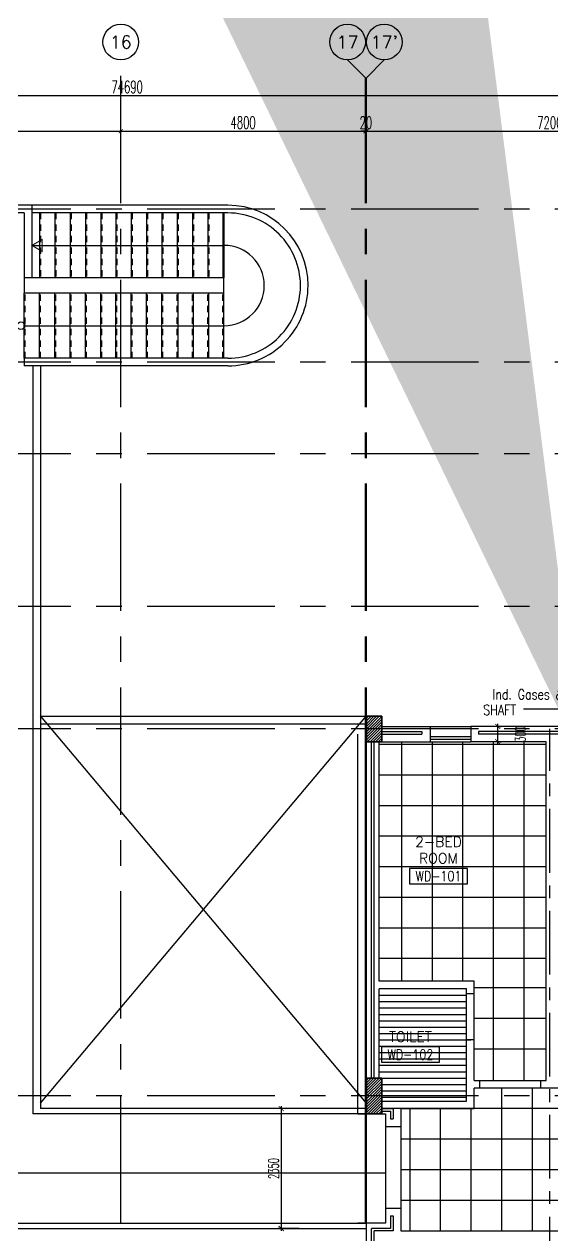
# Model space of a CAD drawing. Extents: x 88852.7 to 88945.7, y 39921.6 to 40001.1.
# Drawn here: x 88896.1 to 88906.45, y 39977.37 to 40001.13 of the extents above; entities that cross this region are included whole.
import ezdxf
from ezdxf.enums import TextEntityAlignment as Align

# ---------------------------------------------------------------- set-up
doc = ezdxf.new("R2010")
doc.units = 0
doc.header["$MEASUREMENT"] = 0
doc.header["$PDMODE"] = 34
for name, pattern in [('CENTER', [2, 1.25, -0.25, 0.25, -0.25]), ('CENTERX2', [4, 2.5, -0.5, 0.5, -0.5]), ('HIDDEN2', [0.1875, 0.125, -0.0625])]:
    doc.linetypes.add(name, pattern=pattern)
doc.layers.get('0').update_dxf_attribs({"color": 4, "linetype": 'CONTINUOUS'})
doc.layers.get('DEFPOINTS').update_dxf_attribs({"linetype": 'CONTINUOUS'})
for name, color, linetype in [('AX-CR', 2, 'CONTINUOUS'), ('AX-DIM', 4, 'CONTINUOUS'), ('AX-TXT', 2, 'CONTINUOUS'), ('AXES', 11, 'CENTERX2'), ('AXES1', 11, 'CENTER'), ('CEILING', 4, 'CONTINUOUS'), ('COL', 2, 'CONTINUOUS'), ('DIM', 4, 'CONTINUOUS'), ('HAT', 11, 'CONTINUOUS'), ('INSUL', 4, 'CONTINUOUS'), ('RM-BOX', 11, 'CONTINUOUS'), ('RM-NAME', 11, 'CONTINUOUS'), ('RM-NO', 11, 'CONTINUOUS'), ('ROOF', 7, 'CONTINUOUS'), ('SHAFT', 4, 'CONTINUOUS'), ('STR', 5, 'CONTINUOUS'), ('WALL', 2, 'CONTINUOUS'), ('WIN', 3, 'CONTINUOUS')]:
    doc.layers.add(name, color=color, linetype=linetype)
doc.styles.add('ROMANS', font='ROMANS.shx', dxfattribs={"width": 0.6})
doc.styles.add('SIMPLEX', font='simplex.shx', dxfattribs={"width": 0.8})
doc.dimstyles.new('DIM-OUT', dxfattribs={"dimscale": 0, "dimtxt": 0.24, "dimasz": 0.08, "dimexe": 0.02, "dimexo": 0.02, "dimgap": 0.05, "dimtad": 1, "dimdec": 0, "dimlfac": 1000, "dimzin": 0, "dimtxsty": 'ROMANS', "dimblk1": 'ARCHTICK', "dimblk2": 'ARCHTICK', "dimsah": 1, "dimcen": 0.01, "dimdle": 0.08, "dimclrd": 4, "dimclre": 4, "dimclrt": 2, "dimazin": 3, "dimtp": 2, "dimtm": 2, "dimtfac": 0.114286, "dimtdec": 0, "dimtix": 1, "dimtmove": 0, "dimatfit": 3, "dimtolj": 1, "dimtzin": 0})
doc.dimstyles.new('DIM7', dxfattribs={"dimtxt": 0.24, "dimasz": 0.08, "dimexe": 0.07, "dimexo": 0.05, "dimgap": 0.07, "dimtad": 1, "dimzin": 0, "dimtxsty": 'SIMPLEX', "dimblk": 'ARCHTICK', "dimcen": 0.05, "dimdle": 0.05, "dimclrd": 4, "dimclre": 4, "dimclrt": 2, "dimazin": 3, "dimtp": 2, "dimtm": 2, "dimtfac": 0.114286, "dimtix": 1, "dimtmove": 0, "dimatfit": 3, "dimtolj": 1, "dimtzin": 0})
doc.dimstyles.new('STANDARD_IN', dxfattribs={"dimtxt": 0.2, "dimasz": 0.1, "dimexe": 0.07, "dimexo": 0.07, "dimgap": 0.05, "dimtad": 1, "dimdec": 0, "dimlfac": 1000, "dimzin": 0, "dimtxsty": 'ROMANS', "dimblk": 'ARCHTICK', "dimcen": 0.05, "dimdle": 0.05, "dimclrd": 4, "dimclre": 4, "dimclrt": 2, "dimazin": 3, "dimtfac": 1, "dimtdec": 0, "dimtmove": 0, "dimatfit": 3, "dimtolj": 1, "dimtzin": 0})

# ---------------------------------------------------------------- blocks, each defined once
blk = doc.blocks.new('_ARCHTICK')
at = {"color": 0, "linetype": 'BYBLOCK', "const_width": 0.15}
blk.add_lwpolyline([(-0.5, -0.5), (0.5, 0.5)], dxfattribs=at)
blk = doc.blocks.new('*D379')
at = {"layer": 'AX-DIM', "color": 4}
for p, q in [((88860.77, 39995.09), (88860.77, 39999.748)), ((88935.46, 39987.57), (88935.46, 39999.748)), ((88860.69, 39999.728), (88935.54, 39999.728))]:
    blk.add_line(p, q, dxfattribs=at)
at = {"layer": 'DEFPOINTS', "color": 0}
for p in [(88935.46, 39999.728), (88860.77, 39995.07), (88935.46, 39987.55)]:
    blk.add_point(p, dxfattribs=at)
at = {"layer": 'AX-DIM', "color": 4, "xscale": 0.08, "yscale": 0.08, "zscale": 0.08, "rotation": 180}
blk.add_blockref('_ARCHTICK', (88860.77, 39999.728), dxfattribs=at)
at = {"layer": 'AX-DIM', "color": 4, "xscale": 0.08, "yscale": 0.08, "zscale": 0.08}
blk.add_blockref('_ARCHTICK', (88935.46, 39999.728), dxfattribs=at)
at = {"layer": 'AX-DIM', "color": 2, "insert": (88898.115, 39999.898), "char_height": 0.24, "attachment_point": 5, "style": 'ROMANS'}
blk.add_mtext('\\A1;74690', dxfattribs=at)
blk = doc.blocks.new('*D45')
at = {"layer": 'AX-DIM', "color": 4}
for p, q in [((88902.79, 39998.648), (88902.79, 39999.048)), ((88902.81, 39998.648), (88902.81, 39999.048)), ((88902.79, 39999.028), (88902.71, 39999.028)), ((88902.79, 39999.028), (88902.81, 39999.028)), ((88902.81, 39999.028), (88902.89, 39999.028))]:
    blk.add_line(p, q, dxfattribs=at)
at = {"layer": 'DEFPOINTS', "color": 0}
for p in [(88902.81, 39999.028), (88902.79, 39998.628), (88902.81, 39998.628)]:
    blk.add_point(p, dxfattribs=at)
at = {"layer": 'AX-DIM', "color": 4, "xscale": 0.08, "yscale": 0.08, "zscale": 0.08}
blk.add_blockref('_ARCHTICK', (88902.79, 39999.028), dxfattribs=at)
at = {"layer": 'AX-DIM', "color": 4, "xscale": 0.08, "yscale": 0.08, "zscale": 0.08, "rotation": 180}
blk.add_blockref('_ARCHTICK', (88902.81, 39999.028), dxfattribs=at)
at = {"layer": 'AX-DIM', "color": 2, "insert": (88902.8, 39999.198), "char_height": 0.24, "attachment_point": 5, "style": 'ROMANS'}
blk.add_mtext('\\A1;20', dxfattribs=at)
blk = doc.blocks.new('*D44')
at = {"layer": 'AX-DIM', "color": 4}
for p, q in [((88902.81, 39998.648), (88902.81, 39999.048)), ((88910.01, 39998.648), (88910.01, 39999.048)), ((88902.73, 39999.028), (88910.09, 39999.028))]:
    blk.add_line(p, q, dxfattribs=at)
at = {"layer": 'DEFPOINTS', "color": 0}
for p in [(88910.01, 39999.028), (88902.81, 39998.628), (88910.01, 39998.628)]:
    blk.add_point(p, dxfattribs=at)
at = {"layer": 'AX-DIM', "color": 4, "xscale": 0.08, "yscale": 0.08, "zscale": 0.08, "rotation": 180}
blk.add_blockref('_ARCHTICK', (88902.81, 39999.028), dxfattribs=at)
at = {"layer": 'AX-DIM', "color": 4, "xscale": 0.08, "yscale": 0.08, "zscale": 0.08}
blk.add_blockref('_ARCHTICK', (88910.01, 39999.028), dxfattribs=at)
at = {"layer": 'AX-DIM', "color": 2, "insert": (88906.41, 39999.198), "char_height": 0.24, "attachment_point": 5, "style": 'ROMANS'}
blk.add_mtext('\\A1;7200', dxfattribs=at)
blk = doc.blocks.new('*D41')
at = {"layer": 'AX-DIM', "color": 4}
for p, q in [((88893.19, 39998.648), (88893.19, 39999.048)), ((88897.99, 39998.648), (88897.99, 39999.048)), ((88893.11, 39999.028), (88898.07, 39999.028))]:
    blk.add_line(p, q, dxfattribs=at)
at = {"layer": 'DEFPOINTS', "color": 0}
for p in [(88897.99, 39999.028), (88893.19, 39998.628), (88897.99, 39998.628)]:
    blk.add_point(p, dxfattribs=at)
at = {"layer": 'AX-DIM', "color": 4, "xscale": 0.08, "yscale": 0.08, "zscale": 0.08, "rotation": 180}
blk.add_blockref('_ARCHTICK', (88893.19, 39999.028), dxfattribs=at)
at = {"layer": 'AX-DIM', "color": 4, "xscale": 0.08, "yscale": 0.08, "zscale": 0.08}
blk.add_blockref('_ARCHTICK', (88897.99, 39999.028), dxfattribs=at)
at = {"layer": 'AX-DIM', "color": 2, "insert": (88895.59, 39999.198), "char_height": 0.24, "attachment_point": 5, "style": 'ROMANS'}
blk.add_mtext('\\A1;4800', dxfattribs=at)
blk = doc.blocks.new('*D38')
at = {"layer": 'AX-DIM', "color": 4}
for p, q in [((88897.99, 39998.648), (88897.99, 39999.048)), ((88902.79, 39998.648), (88902.79, 39999.048)), ((88897.91, 39999.028), (88902.87, 39999.028))]:
    blk.add_line(p, q, dxfattribs=at)
at = {"layer": 'DEFPOINTS', "color": 0}
for p in [(88902.79, 39999.028), (88897.99, 39998.628), (88902.79, 39998.628)]:
    blk.add_point(p, dxfattribs=at)
at = {"layer": 'AX-DIM', "color": 4, "xscale": 0.08, "yscale": 0.08, "zscale": 0.08, "rotation": 180}
blk.add_blockref('_ARCHTICK', (88897.99, 39999.028), dxfattribs=at)
at = {"layer": 'AX-DIM', "color": 4, "xscale": 0.08, "yscale": 0.08, "zscale": 0.08}
blk.add_blockref('_ARCHTICK', (88902.79, 39999.028), dxfattribs=at)
at = {"layer": 'AX-DIM', "color": 2, "insert": (88900.39, 39999.198), "char_height": 0.24, "attachment_point": 5, "style": 'ROMANS'}
blk.add_mtext('\\A1;4800', dxfattribs=at)
blk = doc.blocks.new('*D153')
at = {"layer": 'DEFPOINTS', "color": 0, "linetype": 'BYBLOCK'}
for p in [(88901.56, 39979.85), (88901.139, 39977.5), (88901.56, 39977.5)]:
    blk.add_point(p, dxfattribs=at)
at = {"layer": 'DIM', "color": 4, "linetype": 'BYBLOCK'}
for p, q in [((88901.49, 39979.85), (88901.069, 39979.85)), ((88901.139, 39979.9), (88901.139, 39977.45)), ((88901.49, 39977.5), (88901.069, 39977.5))]:
    blk.add_line(p, q, dxfattribs=at)
at = {"layer": 'DIM', "color": 4, "linetype": 'BYBLOCK', "xscale": 0.1, "yscale": 0.1, "zscale": 0.1}
for p, rotation in [((88901.139, 39979.85), 90), ((88901.139, 39977.5), 270)]:
    blk.add_blockref('_ARCHTICK', p, dxfattribs=dict(at, rotation=rotation))
at = {"layer": 'DIM', "color": 2, "linetype": 'BYBLOCK', "insert": (88900.989, 39978.675), "char_height": 0.2, "attachment_point": 5, "rotation": 90, "style": 'ROMANS'}
blk.add_mtext('\\A1;2350', dxfattribs=at)
blk = doc.blocks.new('*D150')
at = {"layer": 'DEFPOINTS', "color": 0, "linetype": 'BYBLOCK'}
for p in [(88905.354, 39987.35), (88905.387, 39987.35), (88905.354, 39987.05)]:
    blk.add_point(p, dxfattribs=at)
at = {"layer": 'DIM', "color": 4, "linetype": 'BYBLOCK'}
for p, q in [((88905.387, 39987), (88905.387, 39987.4)), ((88905.424, 39987.35), (88905.457, 39987.35)), ((88905.424, 39987.05), (88905.457, 39987.05))]:
    blk.add_line(p, q, dxfattribs=at)
at = {"layer": 'DIM', "color": 4, "linetype": 'BYBLOCK', "xscale": 0.1, "yscale": 0.1, "zscale": 0.1}
for p, rotation in [((88905.387, 39987.35), 90), ((88905.387, 39987.05), 270)]:
    blk.add_blockref('_ARCHTICK', p, dxfattribs=dict(at, rotation=rotation))
at = {"layer": 'DIM', "color": 2, "linetype": 'BYBLOCK', "insert": (88905.832, 39987.2), "char_height": 0.2, "attachment_point": 5, "rotation": 90, "style": 'ROMANS'}
blk.add_mtext('\\A1;300', dxfattribs=at)
blk = doc.blocks.new('RM1')
at = {"layer": 'RM-BOX'}
blk.add_lwpolyline([(570, -200), (-570, -200), (-570, -500), (570, -500)], close=True, dxfattribs=at)
at = {"layer": 'RM-NAME', "style": 'ROMANS'}
blk.add_attdef('ROOMNAME1', text='', height=200, dxfattribs=at).set_placement((0, 324), align=Align.MIDDLE)
blk = doc.blocks.new('C-300')
at = {"layer": 'HAT', "linetype": 'BYBLOCK', "ltscale": 0.3}
h = blk.add_hatch(dxfattribs=at)
h.set_pattern_fill('ANSI31', color=8, scale=300, style=0)
h.set_pattern_definition([(45, (-258496.182, -82361.005), (-26.5165043, 26.5165043), [])])
h.paths.add_polyline_path([(300, 500), (0, 500), (0, 250), (300, 250)])
h.paths.add_polyline_path([(300, 250), (0, 250), (0, 0), (300, 0)])
at = {"layer": 'COL'}
blk.add_lwpolyline([(0, 500), (300, 500), (300, 0), (0, 0)], close=True, dxfattribs=at)
blk = doc.blocks.new('AXU')
at = {"layer": 'AX-CR'}
blk.add_circle((0, 350), 350, dxfattribs=at)

msp = doc.modelspace()

# ---------------------------------------------------------------- hatches: boundary and pattern name
at = {"layer": 'HAT'}
h = msp.add_hatch(dxfattribs=at)
h.set_pattern_fill('ANSI31', color=256, scale=0.3, style=0)
h.set_pattern_definition([(45, (88654.254076, 39904.688557), (-0.0265165043, 0.0265165043), [])])
h.paths.add_polyline_path([(88903.1103, 39980.4496), (88902.8103, 39980.4496), (88902.8103, 39980.0996), (88903.1103, 39980.0996)])
h.paths.add_polyline_path([(88903.1103, 39980.0996), (88902.8103, 39980.0996), (88902.8103, 39979.7496), (88903.1103, 39979.7496)])

# ---------------------------------------------------------------- linework, layer by layer
at = {"linetype": 'CONTINUOUS'}
msp.add_line((88892.7953, 39978.5871), (88903.1853, 39978.587), dxfattribs=at)
at = {"layer": 'AXES'}
for p, q in [((88897.9903, 39921.6153), (88897.9903, 40000.4279)), ((88902.7903, 40000.0779), (88902.4403, 40000.4279)), ((88902.8103, 40000.0779), (88903.1603, 40000.4279)), ((88902.7903, 39921.6153), (88902.7903, 40000.0779)), ((88902.8103, 39921.6153), (88902.8103, 40000.0779)), ((88945.0103, 39997.4996), (88876.9703, 39997.4996)), ((88945.0103, 39994.4996), (88876.9703, 39994.4996)), ((88945.0103, 39992.6996), (88876.9703, 39992.6996)), ((88945.0103, 39989.6996), (88876.9703, 39989.6996)), ((88945.0103, 39987.2996), (88876.9703, 39987.2996)), ((88945.0103, 39980.0996), (88876.9703, 39980.0996))]:
    msp.add_line(p, q, dxfattribs=at)
at = {"layer": 'AXES1'}
msp.add_line((88906.4103, 39928.4796), (88906.4103, 39987.2996), dxfattribs=at)
at = {"layer": 'CEILING', "linetype": 'BYBLOCK', "ltscale": 0.3}
for p, q in [((88903.0603, 39986.9996), (88906.3353, 39986.9996)), ((88903.0603, 39986.3996), (88906.3353, 39986.3996)), ((88903.0603, 39985.7996), (88906.3353, 39985.7996)), ((88903.0603, 39985.1996), (88906.3353, 39985.1996)), ((88903.0603, 39984.5996), (88906.3353, 39984.5996)), ((88903.0603, 39983.9996), (88906.3353, 39983.9996)), ((88903.0603, 39983.3996), (88906.3353, 39983.3996)), ((88903.0603, 39982.7996), (88906.3353, 39982.7996)), ((88904.9228, 39982.2246), (88906.3228, 39982.2246)), ((88903.0603, 39982.0746), (88904.7728, 39982.0746)), ((88903.0603, 39981.9496), (88904.7728, 39981.9496)), ((88903.0603, 39981.8246), (88904.7728, 39981.8246)), ((88903.0603, 39981.6996), (88904.7728, 39981.6996)), ((88903.0603, 39981.5746), (88904.7728, 39981.5746)), ((88904.9228, 39981.6246), (88906.3228, 39981.6246)), ((88903.0603, 39981.4496), (88904.7728, 39981.4496)), ((88903.0603, 39981.3246), (88904.7728, 39981.3246)), ((88903.0603, 39981.1996), (88904.8603, 39981.1996)), ((88903.0603, 39981.0746), (88904.7728, 39981.0746)), ((88904.9228, 39981.0246), (88906.3228, 39981.0246)), ((88903.0603, 39980.9496), (88904.7728, 39980.9496)), ((88903.0603, 39980.8246), (88904.7728, 39980.8246)), ((88903.0603, 39980.6996), (88904.7728, 39980.6996)), ((88903.0603, 39980.5746), (88904.7728, 39980.5746)), ((88903.0603, 39980.4496), (88904.7728, 39980.4496)), ((88903.1103, 39980.3246), (88904.7728, 39980.3246)), ((88903.1103, 39980.1996), (88904.7728, 39980.1996)), ((88903.1103, 39980.0746), (88904.7728, 39980.0746)), ((88907.9913, 39979.8496), (88903.1103, 39979.8496)), ((88934.9603, 39979.2496), (88903.4853, 39979.2496)), ((88934.9603, 39978.6496), (88903.4853, 39978.6496)), ((88934.9603, 39978.0496), (88903.4853, 39978.0496))]:
    msp.add_line(p, q, dxfattribs=at)
at = {"layer": 'CEILING', "linetype": 'CONTINUOUS'}
for p, q in [((88903.4978, 39987.0496), (88903.4978, 39982.3496)), ((88904.0978, 39987.0496), (88904.0978, 39982.3496)), ((88904.6978, 39987.0496), (88904.6978, 39982.3496)), ((88905.2978, 39987.0496), (88905.2978, 39980.3996)), ((88905.8978, 39987.0496), (88905.8978, 39980.3996)), ((88905.4603, 39980.2496), (88905.4603, 39977.4496)), ((88906.0603, 39980.2496), (88906.0603, 39977.4496)), ((88903.6603, 39979.8496), (88903.6603, 39977.4496)), ((88904.2603, 39979.8496), (88904.2603, 39977.4496)), ((88904.8603, 39979.8496), (88904.8603, 39977.4496))]:
    msp.add_line(p, q, dxfattribs=at)
at = {"layer": 'COL', "linetype": 'HIDDEN2'}
msp.add_line((88902.7903, 39987.5496), (88902.7903, 39987.3996), dxfattribs=at)
at = {"layer": 'COL'}
msp.add_lwpolyline([(88903.1103, 39980.4496), (88903.1103, 39979.7496), (88902.8103, 39979.7496), (88902.8103, 39980.4496)], close=True, dxfattribs=at)
at = {"layer": 'INSUL'}
for p, q in [((88903.1103, 39987.2496), (88903.8961, 39987.2496)), ((88903.1103, 39987.1996), (88903.8961, 39987.1996)), ((88903.8961, 39987.2496), (88903.8961, 39987.1996)), ((88905.0103, 39987.2496), (88905.0103, 39987.1996)), ((88907.8603, 39987.2496), (88905.0103, 39987.2496)), ((88907.8603, 39987.1996), (88905.0103, 39987.1996)), ((88902.9103, 39980.4496), (88902.9103, 39987.0496)), ((88902.9603, 39980.4496), (88902.9603, 39987.0496)), ((88903.1103, 39979.8496), (88903.3353, 39979.8496)), ((88903.1103, 39979.7996), (88903.2853, 39979.7996)), ((88903.2853, 39979.7996), (88903.2853, 39979.6496)), ((88903.3353, 39979.8496), (88903.3353, 39979.6496)), ((88903.2853, 39979.6496), (88903.3353, 39979.6496)), ((88903.2853, 39977.7496), (88903.2853, 39977.4996)), ((88903.2853, 39977.7496), (88903.3353, 39977.7496)), ((88903.3353, 39977.7496), (88903.3353, 39977.4496)), ((88903.2853, 39977.4996), (88902.9103, 39977.4996)), ((88902.9103, 39976.5496), (88902.9103, 39977.4996)), ((88903.3353, 39977.4496), (88902.9603, 39977.4496)), ((88902.9603, 39976.5496), (88902.9603, 39977.4496))]:
    msp.add_line(p, q, dxfattribs=at)
at = {"layer": 'ROOF'}
for p, q in [((88896.2653, 39994.4246), (88896.2653, 39979.7496)), ((88896.4153, 39994.4246), (88896.4153, 39979.8496)), ((88896.4153, 39987.5496), (88902.7903, 39987.5496)), ((88896.4153, 39987.3996), (88902.7894, 39987.3996)), ((88902.6403, 39979.7496), (88902.6403, 39987.1996)), ((88902.7903, 39979.7496), (88902.7903, 39987.3496)), ((88902.7903, 39979.8496), (88896.4153, 39979.8496)), ((88902.7903, 39979.7496), (88896.2653, 39979.7496)), ((88902.6403, 39979.7496), (88902.7903, 39979.7496)), ((88893.1903, 39977.5996), (88902.8103, 39977.5996)), ((88893.1903, 39977.4996), (88902.8103, 39977.4996)), ((88902.7903, 39977.5996), (88902.6403, 39977.5996))]:
    msp.add_line(p, q, dxfattribs=at)
at = {"layer": 'SHAFT'}
for p, q in [((88896.4153, 39979.9596), (88902.8103, 39987.5596)), ((88902.8103, 39979.9596), (88896.4153, 39987.5596))]:
    msp.add_line(p, q, dxfattribs=at)
at = {"layer": 'STR'}
for p, q in [((88896.3955, 39997.4246), (88896.3955, 39996.1496)), ((88896.6955, 39997.4246), (88896.6955, 39996.1496)), ((88896.9955, 39997.4246), (88896.9955, 39996.1496)), ((88897.2955, 39997.4246), (88897.2955, 39996.1496)), ((88897.5955, 39997.4246), (88897.5955, 39996.1496)), ((88897.8955, 39997.4246), (88897.8955, 39996.1496)), ((88898.1955, 39997.4246), (88898.1955, 39996.1496)), ((88898.4955, 39997.4246), (88898.4955, 39996.1496)), ((88898.7955, 39997.4246), (88898.7955, 39996.1496)), ((88899.0955, 39997.4246), (88899.0955, 39996.1496)), ((88899.3955, 39997.4246), (88899.3955, 39996.1496)), ((88899.6955, 39997.4246), (88899.6955, 39996.1496)), ((88899.9955, 39997.4246), (88899.9955, 39996.1496)), ((88900.0155, 39997.4246), (88900.0155, 39996.1496)), ((88896.2455, 39996.7871), (88900.0179, 39996.7871)), ((88896.0955, 39994.5746), (88896.0955, 39995.8496)), ((88896.3955, 39994.5746), (88896.3955, 39995.8496)), ((88896.6955, 39994.5746), (88896.6955, 39995.8496)), ((88896.9955, 39994.5746), (88896.9955, 39995.8496)), ((88897.2955, 39994.5746), (88897.2955, 39995.8496)), ((88897.5955, 39994.5746), (88897.5955, 39995.8496)), ((88897.8955, 39994.5746), (88897.8955, 39995.8496)), ((88898.1955, 39994.5746), (88898.1955, 39995.8496)), ((88898.4955, 39994.5746), (88898.4955, 39995.8496)), ((88898.7955, 39994.5746), (88898.7955, 39995.8496)), ((88899.1155, 39994.5746), (88899.1155, 39995.8496)), ((88899.4155, 39994.5746), (88899.4155, 39995.8496)), ((88899.7155, 39994.5746), (88899.7155, 39995.8496)), ((88900.0155, 39994.5746), (88900.0155, 39995.8496)), ((88896.0955, 39995.2121), (88900.0179, 39995.2121)), ((88899.3223, 39995.2121), (88900.0179, 39995.2121))]:
    msp.add_line(p, q, dxfattribs=at)
at = {"layer": 'STR', "linetype": 'HIDDEN2'}
for p, q in [((88896.4155, 39997.4246), (88896.4155, 39996.1496)), ((88896.7155, 39997.4246), (88896.7155, 39996.1496)), ((88897.0155, 39997.4246), (88897.0155, 39996.1496)), ((88897.3155, 39997.4246), (88897.3155, 39996.1496)), ((88897.6155, 39997.4246), (88897.6155, 39996.1496)), ((88897.9155, 39997.4246), (88897.9155, 39996.1496)), ((88898.2155, 39997.4246), (88898.2155, 39996.1496)), ((88898.5155, 39997.4246), (88898.5155, 39996.1496)), ((88898.8155, 39997.4246), (88898.8155, 39996.1496)), ((88899.1155, 39997.4246), (88899.1155, 39996.1496)), ((88899.4155, 39997.4246), (88899.4155, 39996.1496)), ((88899.7155, 39997.4246), (88899.7155, 39996.1496)), ((88899.9955, 39997.4246), (88899.9955, 39996.1496)), ((88900.0155, 39997.4246), (88900.0155, 39996.1496)), ((88896.1155, 39994.5746), (88896.1155, 39995.8496)), ((88896.4155, 39994.5746), (88896.4155, 39995.8496)), ((88896.7155, 39994.5746), (88896.7155, 39995.8496)), ((88897.0155, 39994.5746), (88897.0155, 39995.8496)), ((88897.3155, 39994.5746), (88897.3155, 39995.8496)), ((88897.6155, 39994.5746), (88897.6155, 39995.8496)), ((88897.9155, 39994.5746), (88897.9155, 39995.8496)), ((88898.2155, 39994.5746), (88898.2155, 39995.8496)), ((88898.5155, 39994.5746), (88898.5155, 39995.8496)), ((88898.8155, 39994.5746), (88898.8155, 39995.8496)), ((88899.0955, 39994.5746), (88899.0955, 39995.8496)), ((88899.3955, 39994.5746), (88899.3955, 39995.8496)), ((88899.6955, 39994.5746), (88899.6955, 39995.8496)), ((88899.9955, 39994.5746), (88899.9955, 39995.8496))]:
    msp.add_line(p, q, dxfattribs=at)
at = {"layer": 'STR', "const_width": 0.0215}
msp.add_lwpolyline([(88896.4455, 39996.9025), (88896.4455, 39996.6716), (88896.2455, 39996.7871)], close=True, dxfattribs=at)
at = {"layer": 'STR'}
msp.add_circle((88896.0299, 39995.2121), 0.075, dxfattribs=at)
msp.add_arc((88900.0179, 39995.9996), 0.7875, 270, 90, dxfattribs=at)
at = {"layer": 'WALL'}
for p, q in [((88900.0908, 39997.5746), (88894.3153, 39997.5746)), ((88896.0955, 39997.4246), (88894.4653, 39997.4246)), ((88896.0955, 39997.4246), (88896.0955, 39996.1496)), ((88896.2455, 39997.5746), (88896.2455, 39996.1496)), ((88900.0908, 39997.4246), (88896.2455, 39997.4246)), ((88896.0955, 39996.1496), (88896.0955, 39995.8496)), ((88900.0155, 39996.1496), (88896.0955, 39996.1496)), ((88900.0155, 39995.8496), (88900.0155, 39996.1496)), ((88900.0155, 39995.8496), (88896.0955, 39995.8496)), ((88896.0955, 39994.5746), (88896.0955, 39994.4246)), ((88900.0908, 39994.5746), (88896.0955, 39994.5746)), ((88900.0908, 39994.4246), (88896.0955, 39994.4246)), ((88903.1103, 39987.3496), (88904.0603, 39987.3496)), ((88904.0603, 39987.3496), (88904.0603, 39987.0496)), ((88904.8603, 39987.3496), (88904.8603, 39987.0496)), ((88908.0103, 39987.3496), (88904.8603, 39987.3496)), ((88902.8103, 39980.4496), (88902.8103, 39987.0496)), ((88903.0603, 39982.3496), (88903.0603, 39987.0496)), ((88903.1103, 39987.0496), (88904.0603, 39987.0496)), ((88906.3353, 39987.0496), (88904.8603, 39987.0496)), ((88906.3353, 39980.3996), (88906.3353, 39987.0496)), ((88904.9228, 39982.3496), (88903.0603, 39982.3496)), ((88903.0603, 39980.4496), (88903.0603, 39982.1996)), ((88904.7728, 39982.1996), (88903.0603, 39982.1996)), ((88904.7728, 39982.0996), (88904.7728, 39982.1996)), ((88904.9228, 39982.0996), (88904.9228, 39982.3496)), ((88904.9228, 39982.0996), (88904.7728, 39982.0996)), ((88904.7728, 39979.9996), (88904.7728, 39982.0996)), ((88904.9228, 39980.3996), (88904.9228, 39982.0996)), ((88902.8103, 39980.4496), (88902.8103, 39981.3208)), ((88904.9228, 39981.1996), (88904.7728, 39981.1996)), ((88906.229, 39980.2496), (88904.9228, 39980.2496)), ((88904.9228, 39979.8496), (88904.9228, 39980.2496)), ((88902.8103, 39979.8496), (88902.8103, 39979.7496)), ((88903.1103, 39979.9996), (88904.7728, 39979.9996)), ((88903.4853, 39979.8496), (88903.4853, 39979.4996)), ((88902.8103, 39979.7496), (88903.1853, 39979.7496)), ((88903.1853, 39979.7496), (88903.1853, 39979.4996)), ((88903.1853, 39979.4996), (88903.1853, 39977.5996)), ((88903.1853, 39979.4996), (88903.4853, 39979.4996)), ((88903.4853, 39979.4996), (88903.4853, 39977.4496)), ((88903.1853, 39977.8996), (88903.4853, 39977.8996)), ((88903.1853, 39977.5996), (88902.8103, 39977.5996)), ((88902.8103, 39976.3996), (88902.8103, 39977.5996)), ((88903.4853, 39977.4496), (88910.2603, 39977.4496))]:
    msp.add_line(p, q, dxfattribs=at)
at = {"layer": 'WALL', "linetype": 'BYBLOCK'}
for p, q in [((88904.9228, 39980.3996), (88906.229, 39980.3996)), ((88905.029, 39980.3996), (88905.029, 39980.2496)), ((88906.229, 39980.3996), (88906.229, 39980.2496)), ((88906.229, 39980.3996), (88906.3353, 39980.3996)), ((88906.5915, 39980.2496), (88906.229, 39980.2496)), ((88903.4853, 39979.8496), (88904.9228, 39979.8496))]:
    msp.add_line(p, q, dxfattribs=at)
at = {"layer": 'WALL', "linetype": 'BYBLOCK', "ltscale": 0.3}
for points in [[(88903.1103, 39987.5496), (88902.8103, 39987.5496), (88902.8103, 39987.0496), (88903.1103, 39987.0496)], [(88903.1103, 39980.4496), (88902.8103, 39980.4496), (88902.8103, 39979.7496), (88903.1103, 39979.7496)]]:
    msp.add_lwpolyline(points, close=True, dxfattribs=at)
at = {"layer": 'WALL'}
for radius, start, end in [(1.575, 0, 90), (1.425, 0, 90.00002), (1.575, 269.99997, 0), (1.425, 269.99997, 0)]:
    msp.add_arc((88900.0908, 39995.9996), radius, start, end, dxfattribs=at)
at = {"layer": 'WIN'}
for p, q in [((88904.0603, 39987.3496), (88904.8603, 39987.3496)), ((88904.0603, 39987.1496), (88904.8603, 39987.1496)), ((88904.0603, 39987.0996), (88904.8603, 39987.0996)), ((88904.0603, 39987.0496), (88904.8603, 39987.0496))]:
    msp.add_line(p, q, dxfattribs=at)

# ---------------------------------------------------------------- block references
at = {"layer": 'AXES'}
ref = msp.add_blockref('AXU', (88897.9903, 40000.4279), dxfattribs=dict(at, xscale=0.001, yscale=0.001, zscale=0.001))
ref.add_attrib('AX', '16', dxfattribs={"layer": 'AX-TXT', "height": 0.25, "style": 'ROMANS'}).set_placement((88897.9903, 40000.7779), align=Align.MIDDLE)
ref = msp.add_blockref('AXU', (88902.4403, 40000.4279), dxfattribs=dict(at, xscale=0.001, yscale=0.001, zscale=0.001))
ref.add_attrib('AX', '17', dxfattribs={"layer": 'AX-TXT', "height": 0.25, "style": 'ROMANS'}).set_placement((88902.4403, 40000.7779), align=Align.MIDDLE)
ref = msp.add_blockref('AXU', (88903.1603, 40000.4279), dxfattribs=dict(at, xscale=0.001, yscale=0.001, zscale=0.001))
ref.add_attrib('AX', "17'", dxfattribs={"layer": 'AX-TXT', "height": 0.25, "style": 'ROMANS'}).set_placement((88903.1603, 40000.7779), align=Align.MIDDLE)
at = {"layer": 'COL', "color": 6, "linetype": 'BYBLOCK', "ltscale": 0.3, "xscale": 0.001, "yscale": 0.001, "zscale": 0.001}
msp.add_blockref('C-300', (88902.8103, 39987.0496), dxfattribs=at)
at = {"layer": 'RM-NAME'}
ref = msp.add_blockref('RM1', (88904.2247, 39984.7621), dxfattribs=dict(at, xscale=0.001, yscale=0.001, zscale=0.001))
ref.add_attrib('ROOMNO', 'WD-101', dxfattribs={"layer": 'RM-NO', "height": 0.2, "style": 'ROMANS', "width": 0.8}).set_placement((88904.2247, 39984.4121), align=Align.MIDDLE)
ref.add_attrib('ROOMNAME2', 'ROOM', dxfattribs={"height": 0.2, "style": 'ROMANS'}).set_placement((88904.2247, 39984.7621), align=Align.MIDDLE)
ref.add_attrib('ROOMNAME1', '2-BED', dxfattribs={"height": 0.2, "style": 'ROMANS'}).set_placement((88904.2247, 39985.0859), align=Align.MIDDLE)
ref = msp.add_blockref('RM1', (88903.6736, 39981.2606), dxfattribs=dict(at, xscale=0.001, yscale=0.001, zscale=0.001))
ref.add_attrib('ROOMNO', 'WD-102', dxfattribs={"layer": 'RM-NO', "height": 0.2, "style": 'ROMANS', "width": 0.8}).set_placement((88903.6736, 39980.9106), align=Align.MIDDLE)
ref.add_attrib('ROOMNAME2', 'TOILET', dxfattribs={"height": 0.2, "style": 'ROMANS'}).set_placement((88903.6736, 39981.2606), align=Align.MIDDLE)

# ---------------------------------------------------------------- texts
at = {"layer": 'SHAFT', "color": 4, "style": 'ROMANS', "width": 0.8}
for s, p in [('Ind. Gases & Hot Water', (88906.5765, 39987.9786)), ('SHAFT', (88905.4247, 39987.6723))]:
    msp.add_text(s, height=0.2, dxfattribs=at).set_placement(p, align=Align.MIDDLE)

# ---------------------------------------------------------------- dimensions: what is measured, and where the dimension line sits
at = {"layer": 'AX-DIM'}
for base, p1, p2, picture, middle in [((88935.4603, 39999.7279), (88860.7703, 39995.0699), (88935.4603, 39987.5496), '*D379', (88898.1153, 39999.8979)), ((88897.9903, 39999.0279), (88893.1903, 39998.6279), (88897.9903, 39998.6279), '*D41', (88895.5903, 39999.1979)), ((88902.7903, 39999.0279), (88897.9903, 39998.6279), (88902.7903, 39998.6279), '*D38', (88900.3903, 39999.1979)), ((88902.8103, 39999.0279), (88902.7903, 39998.6279), (88902.8103, 39998.6279), '*D45', (88902.8003, 39999.1979)), ((88910.0103, 39999.0279), (88902.8103, 39998.6279), (88910.0103, 39998.6279), '*D44', (88906.4103, 39999.1979))]:
    dim = msp.add_linear_dim(base=base, p1=p1, p2=p2, dimstyle='DIM-OUT', override={"dimscale": 1}, dxfattribs=at)
    dim.commit()
    dim.dimension.update_dxf_attribs({"geometry": picture, "text_midpoint": middle})
at = {"layer": 'DIM', "linetype": 'BYBLOCK', "ltscale": 0.3}
for base, p1, p2, picture, middle in [((88905.3873, 39987.3496), (88905.3541, 39987.0496), (88905.3541, 39987.3496), '*D150', (88905.8323, 39987.1996)), ((88901.1387, 39977.4996), (88901.5602, 39979.8496), (88901.5602, 39977.4996), '*D153', (88900.9887, 39978.6746))]:
    dim = msp.add_linear_dim(base=base, p1=p1, p2=p2, angle=90, dimstyle='STANDARD_IN', dxfattribs=at)
    dim.commit()
    dim.dimension.update_dxf_attribs({"geometry": picture, "text_midpoint": middle})

# ---------------------------------------------------------------- leaders
at = {"layer": 'SHAFT', "color": 6, "linetype": 'BYBLOCK', "ltscale": 0.3}
msp.add_leader([(88907.0353, 39986.7496), (88906.7567, 39987.6864), (88905.8895, 39987.6864)], dimstyle='DIM7', override={"dimasz": 200, "dimgap": 70, "dimtad": 0}, dxfattribs=at)

doc.saveas('drawing.dxf')
